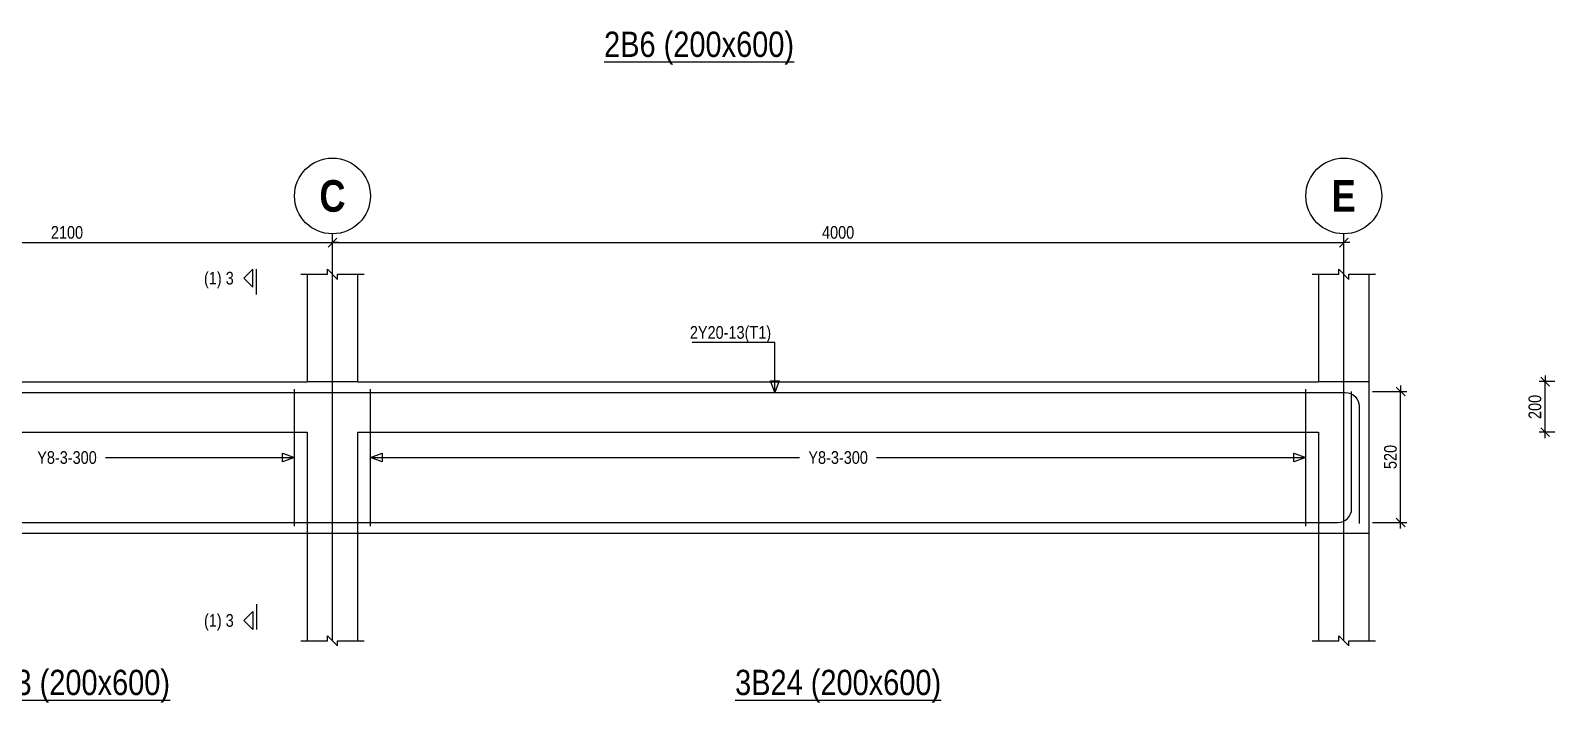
# Model space of a CAD drawing. Extents: x 0 to 206258, y -403073 to 0.
# Drawn here: x 46427 to 58422, y -225924 to -220604 of the extents above; entities that cross this region are included whole.
import ezdxf
from ezdxf.enums import TextEntityAlignment as Align
from ezdxf.lldxf.tags import DXFTag

# ---------------------------------------------------------------- set-up
doc = ezdxf.new("R2010")
doc.units = 0
doc.header["$LTSCALE"] = 1000
for name, color, linetype in [('Axis Circle(Dir 2)', 150, 'Continuous'), ('Axis Label(Dir 1)', 7, 'Continuous'), ('Axis Line(Dir 2)', 150, 'CENTER2'), ('Break Line', 5, 'Continuous'), ('Dimension Line', 5, 'Continuous'), ('Front Elevation Line', 40, 'Continuous'), ('Leader Line', 5, 'Continuous'), ('Link Line', 3, 'Continuous'), ('Rebar Line', 7, 'Continuous'), ('Section Label', 1, 'Continuous'), ('Section Line', 1, 'Continuous'), ('Top Rebar Label', 6, 'Continuous'), ('Top Rebar Line', 7, 'Continuous')]:
    doc.layers.add(name, color=color, linetype=linetype)
for name, color, linetype, true_color in [('Beam Label(D)', 94, 'Continuous', 0x008100), ('Beam Line(D)', 112, 'Continuous', 0x00bd5e), ('Link Label', 94, 'Continuous', 0x008100)]:
    doc.layers.add(name, color=color, linetype=linetype, true_color=true_color)
doc.styles.add('Axis Label(Dir 1)', font='ARIALNB.TTF', dxfattribs={"height": 250})
doc.styles.add('Beam Label(D)', font='ARIALN.TTF', dxfattribs={"height": 200})
doc.styles.add('Dimension Text', font='ARIALN.TTF', dxfattribs={"height": 100})
doc.styles.add('Link Label', font='ARIALN.TTF', dxfattribs={"height": 100})
doc.styles.add('Section Label', font='ARIALN.TTF', dxfattribs={"height": 100})
doc.styles.add('Top Rebar Label', font='ARIALN.TTF', dxfattribs={"height": 100})
tags = doc.linetypes.add('CENTER2', pattern=[1.125, 0.75, -0.125, 0.125, -0.125]).pattern_tags.tags
tags[10:11] = [DXFTag(74, 4), DXFTag(75, 0), DXFTag(340, '0'), DXFTag(46, 0.0), DXFTag(50, 0.0), DXFTag(44, 0.0), DXFTag(45, 0.0)]
tags[8:9] = [DXFTag(74, 4), DXFTag(75, 0), DXFTag(340, '0'), DXFTag(46, 0.0), DXFTag(50, 0.0), DXFTag(44, 0.0), DXFTag(45, 0.0)]
tags[6:7] = [DXFTag(74, 4), DXFTag(75, 0), DXFTag(340, '0'), DXFTag(46, 0.0), DXFTag(50, 0.0), DXFTag(44, 0.0), DXFTag(45, 0.0)]
tags[4:5] = [DXFTag(74, 4), DXFTag(75, 0), DXFTag(340, '0'), DXFTag(46, 0.0), DXFTag(50, 0.0), DXFTag(44, 0.0), DXFTag(45, 0.0)]
doc.dimstyles.new('BEAM', dxfattribs={"dimtxt": 100, "dimasz": 30, "dimexe": 48.3, "dimexo": 103.5, "dimgap": 30, "dimtad": 1, "dimtoh": 1, "dimdec": 1, "dimlfac": 0.5, "dimdsep": 46, "dimtxsty": 'Dimension Text', "dimblk": 'PCDIM_TICK', "dimcen": 0.09, "dimclrd": 5, "dimclre": 5, "dimclrt": 5, "dimadec": 1, "dimazin": 0, "dimtp": 1, "dimtm": 1, "dimtfac": 1, "dimtdec": 4, "dimtofl": 0, "dimtmove": 0, "dimatfit": 3, "dimfxl": 1, "dimtolj": 1, "dimtzin": 0, "dimarcsym": 0})

# ---------------------------------------------------------------- blocks, each defined once
blk = doc.blocks.new('PCDIM_TICK')
at = {"layer": 'Dimension Line', "color": 0, "transparency": 33554687}
for p, q in [((1.15, 1.15), (-1.15, -1.15)), ((1.61, 0), (0, 0))]:
    blk.add_line(p, q, dxfattribs=at)
blk = doc.blocks.new('*U3009')
at = {"layer": 'Dimension Line', "color": 5, "true_color": 0x0000ff, "transparency": 16777216}
for p, q in [((44617, -222431), (44617, -222236)), ((48817, -222431), (48817, -222236)), ((44617, -222284), (48817, -222284))]:
    blk.add_line(p, q, dxfattribs=at)
at = {"layer": 'Dimension Line', "color": 5, "true_color": 0x0000ff, "transparency": 16777216, "xscale": 30, "yscale": 30, "rotation": 180.0000000000004}
blk.add_blockref('PCDIM_TICK', (44617, -222284), dxfattribs=at)
at = {"layer": 'Dimension Line', "color": 5, "true_color": 0x0000ff, "transparency": 16777216, "xscale": 30, "yscale": 30}
blk.add_blockref('PCDIM_TICK', (48817, -222284), dxfattribs=at)
at = {"layer": 'Dimension Line', "color": 5, "true_color": 0x0000ff, "transparency": 16777216, "insert": (46717, -222254), "char_height": 100, "width": 247.25, "attachment_point": 8, "style": 'Dimension Text'}
blk.add_mtext('2100', dxfattribs=at)
blk = doc.blocks.new('*U3011')
at = {"layer": 'Dimension Line', "color": 5, "true_color": 0x0000ff, "transparency": 16777216}
for p, q in [((58557, -223384), (58362, -223384)), ((58410, -223784), (58410, -223384)), ((58557, -223784), (58362, -223784))]:
    blk.add_line(p, q, dxfattribs=at)
at = {"layer": 'Dimension Line', "color": 5, "true_color": 0x0000ff, "transparency": 16777216, "xscale": 30, "yscale": 30}
for p, rotation in [((58410, -223384), 89.99999999999447), ((58410, -223784), 269.9999999999834)]:
    blk.add_blockref('PCDIM_TICK', p, dxfattribs=dict(at, rotation=rotation))
at = {"layer": 'Dimension Line', "color": 5, "true_color": 0x0000ff, "transparency": 16777216, "insert": (58380, -223584), "char_height": 100, "width": 182.77, "attachment_point": 8, "rotation": 90, "style": 'Dimension Text'}
blk.add_mtext('200', dxfattribs=at)
blk = doc.blocks.new('*U3019')
at = {"layer": 'Dimension Line', "color": 5, "true_color": 0x0000ff, "transparency": 16777216}
for p, q in [((57043, -223462), (57315, -223462)), ((57267, -224498), (57267, -223462)), ((57043, -224498), (57315, -224498))]:
    blk.add_line(p, q, dxfattribs=at)
at = {"layer": 'Dimension Line', "color": 5, "true_color": 0x0000ff, "transparency": 16777216, "xscale": 30, "yscale": 30}
for p, rotation in [((57267, -223462), 89.99999999999447), ((57267, -224498), 269.9999999999834)]:
    blk.add_blockref('PCDIM_TICK', p, dxfattribs=dict(at, rotation=rotation))
at = {"layer": 'Dimension Line', "color": 5, "true_color": 0x0000ff, "transparency": 16777216, "insert": (57237, -223980), "char_height": 100, "width": 181.5, "attachment_point": 8, "rotation": 90, "style": 'Dimension Text'}
blk.add_mtext('520', dxfattribs=at)
blk = doc.blocks.new('*U3020')
at = {"layer": 'Dimension Line', "color": 5, "true_color": 0x0000ff, "transparency": 16777216}
for p, q in [((48817, -222431), (48817, -222236)), ((56817, -222431), (56817, -222236)), ((48817, -222284), (56817, -222284))]:
    blk.add_line(p, q, dxfattribs=at)
at = {"layer": 'Dimension Line', "color": 5, "true_color": 0x0000ff, "transparency": 16777216, "xscale": 30, "yscale": 30, "rotation": 180.0000000000004}
blk.add_blockref('PCDIM_TICK', (48817, -222284), dxfattribs=at)
at = {"layer": 'Dimension Line', "color": 5, "true_color": 0x0000ff, "transparency": 16777216, "xscale": 30, "yscale": 30}
blk.add_blockref('PCDIM_TICK', (56817, -222284), dxfattribs=at)
at = {"layer": 'Dimension Line', "color": 5, "true_color": 0x0000ff, "transparency": 16777216, "insert": (52817, -222254), "char_height": 100, "width": 249.2, "attachment_point": 8, "style": 'Dimension Text'}
blk.add_mtext('4000', dxfattribs=at)

msp = doc.modelspace()

# ---------------------------------------------------------------- linework, layer by layer
at = {"layer": 'Axis Circle(Dir 2)', "transparency": 33554687}
for centre in [(48817.055, -221914.284), (56817.055, -221914.284)]:
    msp.add_circle(centre, 300, dxfattribs=at)
at = {"layer": 'Axis Line(Dir 2)', "transparency": 33554687}
for points in [[(48817.055, -225434.284), (48817.055, -222214.284)], [(56817.055, -225434.284), (56817.055, -222214.284)]]:
    msp.add_lwpolyline(points, dxfattribs=at)
at = {"layer": 'Beam Line(D)', "transparency": 33554687}
for points in [[(48617.055, -222534.284), (48617.055, -223384.284)], [(49017.055, -223384.284), (49017.055, -222534.284)], [(56617.055, -222534.284), (56617.055, -223384.284)], [(57017.055, -223384.284), (57017.055, -222534.284)], [(44817.055, -223384.284), (48617.055, -223384.284)], [(49017.055, -223384.284), (56617.055, -223384.284)], [(57017.055, -225434.284), (57017.055, -223384.284)], [(44817.055, -224584.284), (48617.055, -224584.284)], [(48617.055, -224584.284), (48617.055, -225434.284)], [(49017.055, -225434.284), (49017.055, -224584.284)], [(49017.055, -224584.284), (56617.055, -224584.284)], [(56617.055, -224584.284), (56617.055, -225434.284)]]:
    msp.add_lwpolyline(points, dxfattribs=at)
at = {"layer": 'Break Line', "transparency": 33554687}
for points in [[(48567.055, -222534.284), (48777.055, -222534.284), (48777.055, -222494.284), (48857.055, -222574.284), (48857.055, -222534.284), (49067.055, -222534.284)], [(56567.055, -222534.284), (56777.055, -222534.284), (56777.055, -222494.284), (56857.055, -222574.284), (56857.055, -222534.284), (57067.055, -222534.284)], [(48567.055, -225434.284), (48777.055, -225434.284), (48777.055, -225394.284), (48857.055, -225474.284), (48857.055, -225434.284), (49067.055, -225434.284)], [(56567.055, -225434.284), (56777.055, -225434.284), (56777.055, -225394.284), (56857.055, -225474.284), (56857.055, -225434.284), (57067.055, -225434.284)]]:
    msp.add_lwpolyline(points, dxfattribs=at)
at = {"layer": 'Front Elevation Line', "transparency": 33554687}
for points in [[(44817.055, -223384.284), (48617.055, -223384.284)], [(49017.055, -223384.284), (48617.055, -223384.284)], [(49017.055, -223384.284), (56617.055, -223384.284)], [(57017.055, -223384.284), (56617.055, -223384.284)], [(57017.055, -224584.284), (57017.055, -223384.284)], [(44817.055, -223784.284), (48617.055, -223784.284)], [(48617.055, -223784.284), (48617.055, -224584.284)], [(49017.055, -224584.284), (49017.055, -223784.284)], [(49017.055, -223784.284), (56617.055, -223784.284)], [(56617.055, -223784.284), (56617.055, -224584.284)], [(48617.055, -224584.284), (49017.055, -224584.284)], [(56617.055, -224584.284), (57017.055, -224584.284)]]:
    msp.add_lwpolyline(points, dxfattribs=at)
at = {"layer": 'Leader Line', "transparency": 33554687}
for points in [[(52317.055, -223470.284), (52317.055, -223074.284), (51662.064, -223074.284)], [(52282.853, -223376.314), (52351.257, -223376.314), (52317.055, -223470.284), (52282.853, -223376.314)], [(47021.699, -223984.284), (48517.055, -223984.284), (48423.086, -224018.486), (48423.086, -223950.082), (48517.055, -223984.284)], [(49117.055, -223984.284), (49211.025, -223950.082), (49211.025, -224018.486), (49117.055, -223984.284), (52512.411, -223984.284)], [(53121.699, -223984.284), (56517.055, -223984.284), (56423.086, -224018.486), (56423.086, -223950.082), (56517.055, -223984.284)]]:
    msp.add_lwpolyline(points, dxfattribs=at)
at = {"layer": 'Link Line', "transparency": 33554687}
for p, q in [((48517.055, -224526.284), (48517.055, -223442.284)), ((49117.055, -224526.284), (49117.055, -223442.284)), ((56517.055, -224526.284), (56517.055, -223442.284))]:
    msp.add_line(p, q, dxfattribs=at)
at = {"layer": 'Rebar Line', "transparency": 33554687}
msp.add_lwpolyline([(44615.055, -223462.284), (44615.055, -224388.328, 0.414213562), (44725.011, -224498.284), (56769.1, -224498.284, 0.414213543), (56879.055, -224388.328), (56879.055, -223462.284)], format="xyb", dxfattribs=at)
at = {"layer": 'Section Line', "transparency": 33554687}
for points in [[(48187.055, -222494.284), (48116.345, -222564.994), (48187.055, -222635.705), (48187.055, -222494.284)], [(48217.055, -222694.284), (48217.055, -222494.284)], [(48217.055, -225144.284), (48217.055, -225344.284)], [(48187.055, -225344.284), (48187.055, -225344.284), (48116.345, -225273.573), (48187.055, -225202.862), (48187.055, -225344.284)]]:
    msp.add_lwpolyline(points, dxfattribs=at)
at = {"layer": 'Top Rebar Line', "transparency": 33554687}
msp.add_lwpolyline([(44555.055, -224506.284), (44555.055, -223580.239, -0.414213562), (44665.011, -223470.284), (56829.1, -223470.284, -0.414213562), (56939.055, -223580.239), (56939.055, -224506.284)], format="xyb", dxfattribs=at)

# ---------------------------------------------------------------- texts
at = {"layer": 'Axis Label(Dir 1)', "transparency": 33554687, "style": 'Axis Label(Dir 1)'}
for s, p in [('C', (48817.055, -221914.284)), ('E', (56817.055, -221914.284))]:
    msp.add_text(s, height=250, dxfattribs=at).set_placement(p, align=Align.MIDDLE_CENTER)
at = {"layer": 'Beam Label(D)', "transparency": 33554687, "style": 'Beam Label(D)'}
for s, p in [('%%U2B6 (200x600)', (51717.055, -220614.284)), ('%%U3B23 (200x600)', (46717.055, -225664.284)), ('%%U3B24 (200x600)', (52817.055, -225664.284))]:
    msp.add_text(s, height=200, dxfattribs=at).set_placement(p, align=Align.TOP_CENTER)
at = {"layer": 'Link Label', "transparency": 33554687, "style": 'Link Label'}
for p in [(46717.055, -223984.284), (52817.055, -223984.284)]:
    msp.add_text('Y8-3-300', height=100, dxfattribs=at).set_placement(p, align=Align.MIDDLE_CENTER)
at = {"layer": 'Section Label', "transparency": 33554687, "style": 'Section Label'}
for p in [(48036.345, -222564.994), (48036.345, -225273.573)]:
    msp.add_text('(1) 3', height=100, dxfattribs=at).set_placement(p, align=Align.MIDDLE_RIGHT)
at = {"layer": 'Top Rebar Label', "transparency": 33554687, "style": 'Top Rebar Label'}
msp.add_text(' 2Y20-13(T1)', height=100, dxfattribs=at).set_placement((52287.055, -223044.284), align=Align.RIGHT)

# ---------------------------------------------------------------- dimensions: what is measured, and where the dimension line sits
at = {"layer": 'Dimension Line', "transparency": 33554687}
for base, p1, p2, text, picture, middle in [((46717.055, -222284.284), (44617.055, -222534.284), (48817.055, -222534.284), '2100', '*U3009', (46717.055, -222284.284)), ((52817.055, -222284.284), (48817.055, -222534.284), (56817.055, -222534.284), '4000', '*U3020', (52817.055, -222284.284))]:
    dim = msp.add_linear_dim(base=base, p1=p1, p2=p2, text=text, dimstyle='BEAM', override={"dimscale": 1, "dimtxt": 100, "dimasz": 30, "dimexe": 48.3, "dimexo": 103.5, "dimgap": 30, "dimtad": 1, "dimtih": 0, "dimdec": 1, "dimlfac": 0.5, "dimzin": 8, "dimlunit": 2, "dimpost": '', "dimtxsty": 'Dimension Text', "dimblk": 'PCDIM_TICK', "dimse1": 0, "dimse2": 0, "dimsd2": 0, "dimclrd": 5, "dimclre": 5, "dimclrt": 5, "dimaunit": 0, "dimadec": 1, "dimazin": 0, "dimtol": 0, "dimtp": 1, "dimtm": 1, "dimtmove": 0}, dxfattribs=at)
    dim.commit()
    dim.dimension.update_dxf_attribs({"geometry": picture, "text_midpoint": middle})
for base, p1, p2, text, picture, middle in [((58410.055, -223584.284), (58660.055, -223784.284), (58660.055, -223384.284), '200', '*U3011', (58410.055, -223584.284)), ((57267.055, -223980.284), (56939.055, -224498.284), (56939.055, -223462.284), '520', '*U3019', (57267.055, -223980.284))]:
    dim = msp.add_linear_dim(base=base, p1=p1, p2=p2, angle=90, text=text, dimstyle='BEAM', override={"dimscale": 1, "dimtxt": 100, "dimasz": 30, "dimexe": 48.3, "dimexo": 103.5, "dimgap": 30, "dimtad": 1, "dimtih": 0, "dimdec": 1, "dimlfac": 0.5, "dimzin": 8, "dimlunit": 2, "dimpost": '', "dimtxsty": 'Dimension Text', "dimblk": 'PCDIM_TICK', "dimse1": 0, "dimse2": 0, "dimsd2": 0, "dimclrd": 5, "dimclre": 5, "dimclrt": 5, "dimaunit": 0, "dimadec": 1, "dimazin": 0, "dimtol": 0, "dimtp": 1, "dimtm": 1, "dimtmove": 0}, dxfattribs=at)
    dim.commit()
    dim.dimension.update_dxf_attribs({"geometry": picture, "text_midpoint": middle})

doc.saveas('drawing.dxf')
